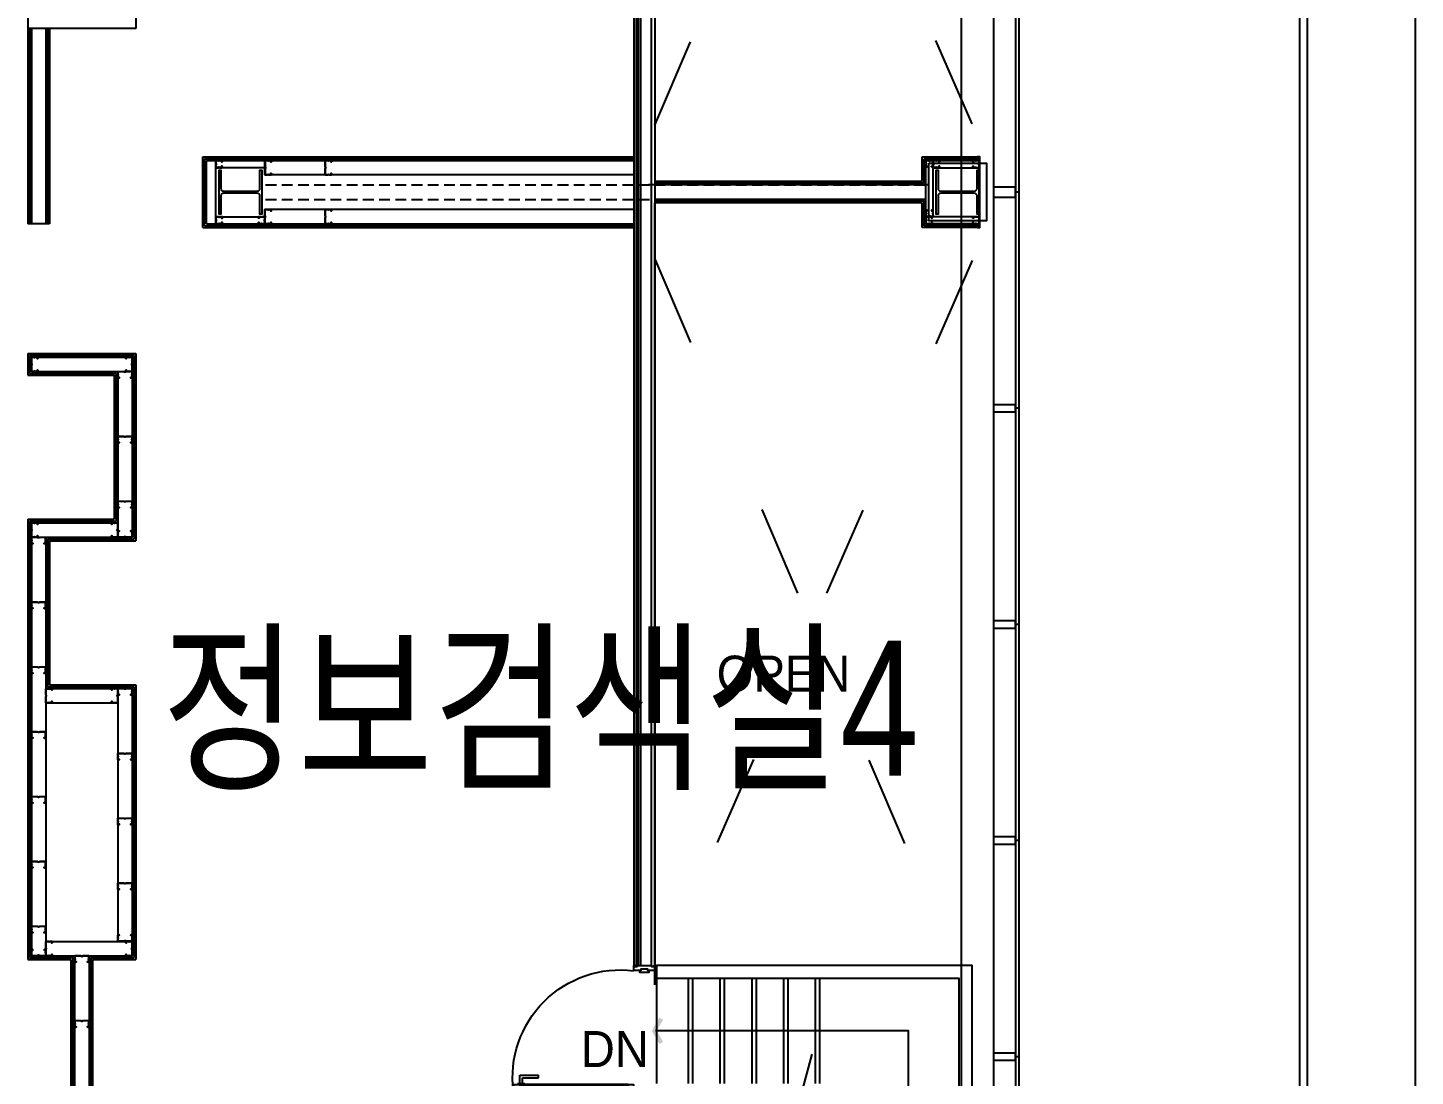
# Model space of a CAD drawing. Header units: metres. Extents: x 630750 to 860239, y 578133 to 726633.
# Drawn here: x 687329 to 696954, y 642474 to 649751 of the extents above; entities that cross this region are included whole.
import ezdxf
from ezdxf.enums import TextEntityAlignment as Align

# ---------------------------------------------------------------- set-up
doc = ezdxf.new("R2010")
doc.units = ezdxf.units.M
doc.header["$LTSCALE"] = 300
for name, pattern in [('HID1', [0.375, 0.25, -0.125]), ('HIDDEN', [2, 1, -1]), ('HIDDEN-1', [1.4, 0.35, -0.7, 0.35]), ('업무시설_xr-base$0$CONTINOUS', [0])]:
    doc.linetypes.add(name, pattern=pattern)
for name, color, linetype in [('A-CEN-1', 1, 'Continuous'), ('A-CON', 2, 'Continuous'), ('A-TXT-S', 3, 'Continuous'), ('A-WAL-DW', 7, 'Continuous'), ('A-WIN', 4, 'Continuous'), ('A-WIN-GLASS', 4, 'Continuous'), ('KUK-DOOR', 4, 'Continuous'), ('KUK-DOOR-FRAME', 4, 'Continuous'), ('KUK-DRYWALL', 4, 'Continuous'), ('KUK-F-LEVEL', 4, 'Continuous'), ('KUK-FUR-FIX', 6, 'Continuous'), ("KUK-st'l pipe", 230, 'Continuous'), ('KUK-WALL-DRYWALL', 4, 'Continuous'), ('KUK-석고보드', 201, 'Continuous'), ('STEL', 3, 'Continuous')]:
    doc.layers.add(name, color=color, linetype=linetype)
doc.styles.add('돋움', font='')
doc.styles.get('돋움').set_extended_font_data('Dotum')

# ---------------------------------------------------------------- blocks, each defined once
blk = doc.blocks.new('A$C742B7414')
at = {"layer": 'KUK-F-LEVEL'}
blk.add_hatch(color=5, dxfattribs=at).paths.add_polyline_path([(10180.3, 2022.9), (10206, 2008.3), (10162, 1931.1), (10206.8, 1854.3), (10181.2, 1839.4), (10127.8, 1930.9)])
at = {"layer": 'KUK-F-LEVEL', "color": 6, "linetype": '업무시설_xr-base$0$CONTINOUS', "ltscale": 1000}
for p, q in [((10163.5, 1566.5), (10163.5, 2296.5)), ((10413.5, 1566.5), (10413.5, 2296.5)), ((10633.5, 1566.5), (10633.5, 2296.5)), ((10853.5, 1566.5), (10853.5, 2296.5)), ((11073.5, 1566.5), (11073.5, 2296.5)), ((11293.5, 1566.5), (11293.5, 2296.5))]:
    blk.add_line(p, q, dxfattribs=at)
at = {"layer": 'KUK-F-LEVEL', "color": 8, "linetype": 'HIDDEN', "ltscale": 300}
for p, q in [((10383.5, 1566.5), (10383.5, 2296.5)), ((10603.5, 1566.5), (10603.5, 2296.5)), ((10823.5, 1566.5), (10823.5, 2296.5)), ((11043.5, 1566.5), (11043.5, 2296.5)), ((11263.5, 1566.5), (11263.5, 2296.5))]:
    blk.add_line(p, q, dxfattribs=at)
at = {"layer": 'KUK-F-LEVEL', "color": 6, "linetype": '업무시설_xr-base$0$CONTINOUS', "ltscale": 1000}
for points in [[(10163.5, 2296.5), (10163.5, 2386.5), (12348.1, 2386.5), (12348.1, 596.7)], [(10163.5, 2296.5), (12258.1, 2296.5), (12258.1, 596.7)]]:
    blk.add_lwpolyline(points, dxfattribs=at)
at = {"layer": 'KUK-F-LEVEL', "color": 5}
blk.add_lwpolyline([(10975, 801.8), (11908.1, 801.8), (11908.1, 1931.1), (10153.5, 1931.1)], dxfattribs=at)
at = {"layer": 'KUK-F-LEVEL', "color": 1, "elevation": 0.8}
blk.add_lwpolyline([(10751.7, 0), (10980.9, 799.4), (10823.9, 862.4), (11171.7, 862.4), (11014.7, 925.4), (11240.9, 1769.7)], dxfattribs=at)
blk = doc.blocks.new('피난도어')
at = {"layer": 'KUK-DOOR', "color": 6}
for p, q in [((1504792, 215576.3, -6432.8), (1504792, 215636.3, -6432.8)), ((1504792, 215636.3, -6432.8), (1504922, 215636.3, -6432.8)), ((1504812, 215576.3, -6432.8), (1504812, 215616.3, -6432.8)), ((1504812, 215616.3, -6432.8), (1504922, 215616.3, -6432.8)), ((1504922, 215616.3, -6432.8), (1504922, 215636.3, -6432.8)), ((1504827.5, 215576.3, -6432.8), (1504776.5, 215576.3, -6432.8)), ((1504776.5, 215576.3, -6432.8), (1504776.5, 215571.3, 0)), ((1504776.5, 215521.3, 0), (1504776.5, 215526.3, 6432.8)), ((1504827.5, 215521.3, 0), (1504776.5, 215521.3, 0)), ((1504792, 215521.3, 0), (1504792, 215461.3, 0)), ((1504812, 215521.3, 0), (1504812, 215481.3, 0)), ((1504827.5, 215571.3, -6432.8), (1504827.5, 215576.3, -6432.8)), ((1504827.5, 215526.3, 0), (1504827.5, 215521.3, 0)), ((1504792, 215461.3, 0), (1504922, 215461.3, 0)), ((1504812, 215481.3, 0), (1504922, 215481.3, 0)), ((1504922, 215481.3, 0), (1504922, 215461.3, 0))]:
    blk.add_line(p, q, dxfattribs=at)
at = {"layer": 'KUK-DOOR', "color": 251}
for p, q in [((1504778.2, 215571.3, -6432.8), (1504778.2, 215576.3, -6432.8)), ((1504778.2, 215526.3, 0), (1504778.2, 215521.3, 0)), ((1504779.8, 215571.3, -6432.8), (1504779.8, 215576.3, -6432.8)), ((1504779.8, 215526.3, 0), (1504779.8, 215521.3, 0)), ((1504782.4, 215571.3, -6432.8), (1504782.4, 215576.3, -6432.8)), ((1504782.4, 215526.3, 0), (1504782.4, 215521.3, 0)), ((1504786.9, 215571.3, -6432.8), (1504786.9, 215576.3, -6432.8)), ((1504786.9, 215526.3, 0), (1504786.9, 215521.3, 0)), ((1504793.1, 215571.3, -6432.8), (1504793.1, 215576.3, -6432.8)), ((1504793.1, 215526.3, 0), (1504793.1, 215521.3, 0)), ((1504810.9, 215571.3, -6432.8), (1504810.9, 215576.3, -6432.8)), ((1504810.9, 215526.3, 0), (1504810.9, 215521.3, 0)), ((1504817.1, 215571.3, -6432.8), (1504817.1, 215576.3, -6432.8)), ((1504817.1, 215526.3, 0), (1504817.1, 215521.3, 0)), ((1504821.6, 215571.3, -6432.8), (1504821.6, 215576.3, -6432.8)), ((1504821.6, 215526.3, 0), (1504821.6, 215521.3, 0)), ((1504824.2, 215571.3, -6432.8), (1504824.2, 215576.3, -6432.8)), ((1504824.2, 215526.3, 0), (1504824.2, 215521.3, 0)), ((1504825.8, 215571.3, -6432.8), (1504825.8, 215576.3, -6432.8)), ((1504825.8, 215526.3, 0), (1504825.8, 215521.3, 0)), ((1504827, 215571.3, -6432.8), (1504827, 215576.3, -6432.8)), ((1504827, 215526.3, 0), (1504827, 215521.3, 0))]:
    blk.add_line(p, q, dxfattribs=at)
at = {"layer": 'KUK-DOOR', "color": 1, "ltscale": 100}
for p, q in [((1504794.5, 215531.3, 0), (1504844.5, 215566.3, 0)), ((1504844.5, 215531.3, 0), (1504894.5, 215566.3, 0)), ((1504894.5, 215531.3, 0), (1504944.5, 215566.3, 0)), ((1505392.5, 215531.3, 0), (1505442.5, 215566.3, 0)), ((1505442.5, 215531.3, 0), (1505492.5, 215566.3, 0)), ((1505492.5, 215531.3, 0), (1505542.5, 215566.3, 0))]:
    blk.add_line(p, q, dxfattribs=at)
at = {"layer": 'KUK-DOOR', "color": 8}
blk.add_line((1504944.5, 215531.3, 0), (1504944.5, 215566.3, 0), dxfattribs=at)
at = {"layer": 'KUK-DOOR', "color": 7, "elevation": 0}
for points in [[(1504757.5, 215571.3), (1504748.5, 215571.3), (1504751, 215526.3), (1504794.5, 215526.3), (1504794.5, 215571.3), (1504757.5, 215571.3)], [(1504794.5, 215571.3), (1505542.5, 215571.3)], [(1505542.5, 215526.3), (1504794.5, 215526.3)], [(1505542.5, 215571.3), (1505542.5, 215526.3), (1505582.5, 215526.3), (1505582.5, 215530.3), (1505582.5, 215530.3), (1505582.5, 215571.3), (1505542.5, 215571.3)]]:
    blk.add_lwpolyline(points, dxfattribs=at)
at = {"layer": 'KUK-DOOR', "color": 1, "ltscale": 100, "elevation": 0}
for points in [[(1504794.5, 215531.3), (1504844.5, 215531.3), (1504844.5, 215566.3), (1504794.5, 215566.3)], [(1504844.5, 215531.3), (1504894.5, 215531.3), (1504894.5, 215566.3), (1504844.5, 215566.3)], [(1504894.5, 215531.3), (1504944.5, 215531.3), (1504944.5, 215566.3), (1504894.5, 215566.3)], [(1504944.5, 215531.3), (1505392.5, 215531.3), (1505392.5, 215566.3), (1504944.5, 215566.3)], [(1505392.5, 215531.3), (1505442.5, 215531.3), (1505442.5, 215566.3), (1505392.5, 215566.3)], [(1505442.5, 215531.3), (1505492.5, 215531.3), (1505492.5, 215566.3), (1505442.5, 215566.3)], [(1505492.5, 215531.3), (1505542.5, 215531.3), (1505542.5, 215566.3), (1505492.5, 215566.3)]]:
    blk.add_lwpolyline(points, close=True, dxfattribs=at)
at = {"layer": 'KUK-DOOR', "color": 1, "elevation": 0}
blk.add_lwpolyline([(1505542.5, 215571.3), (1505542.5, 215531.3)], dxfattribs=at)
at = {"layer": 'KUK-DOOR', "color": 1}
blk.add_arc((1505490.2, 215479, 0), 747.5, 172.9093, 277.09063, dxfattribs=at)

msp = doc.modelspace()

# ---------------------------------------------------------------- linework, layer by layer
at = {"layer": 'A-CEN-1', "linetype": 'Continuous'}
for p, q in [((693804.4, 706258.8), (693804.4, 634531.9)), ((696204.4, 706258.8), (696204.4, 636401.3))]:
    msp.add_line(p, q, dxfattribs=at)
at = {"layer": 'A-CON'}
msp.add_lwpolyline([(693579.2, 648810.4), (693979.3, 648810.4), (693979.3, 648410.3), (693579.2, 648410.3)], close=True, dxfattribs=at)
at = {"layer": 'A-WAL-DW', "color": 251, "linetype": 'HID1'}
for p, q in [((688979.4, 648660.3, 0), (693579.2, 648660.3, 0)), ((688979.4, 648560.3, 0), (693579.2, 648560.3, 0))]:
    msp.add_line(p, q, dxfattribs=at)
at = {"layer": 'A-WIN', "color": 9}
for p, q in [((694028.5, 656110.2, 0), (694028.5, 648645.2, 0)), ((694028.5, 648575.2, 0), (694028.5, 640412.8, 0))]:
    msp.add_line(p, q, dxfattribs=at)
at = {"layer": 'A-WIN', "color": 7, "elevation": 0}
for points in [[(694204.5, 648610.2), (694180.5, 648610.2), (694180.5, 648645.2), (694028.5, 648645.2), (694028.5, 648575.2), (694180.5, 648575.2), (694180.5, 648610.2)], [(694204.5, 647110.2), (694180.5, 647110.2), (694180.5, 647135.2), (694028.5, 647135.2), (694028.5, 647085.2), (694180.5, 647085.2), (694180.5, 647110.2)], [(694204.5, 645610.2), (694180.5, 645610.2), (694180.5, 645635.2), (694028.5, 645635.2), (694028.5, 645585.2), (694180.5, 645585.2), (694180.5, 645610.2)], [(694204.5, 644110.2), (694180.5, 644110.2), (694180.5, 644135.2), (694028.5, 644135.2), (694028.5, 644085.2), (694180.5, 644085.2), (694180.5, 644110.2)], [(694204.5, 642610.2), (694180.5, 642610.2), (694180.5, 642635.2), (694028.5, 642635.2), (694028.5, 642585.2), (694180.5, 642585.2), (694180.5, 642610.2)]]:
    msp.add_lwpolyline(points, dxfattribs=at)
at = {"layer": 'A-WIN-GLASS', "color": 5}
for p, q in [((696954.4, 660025.5), (696954.4, 640066.4)), ((696954.4, 660025.5), (696954.4, 640066.4)), ((696154.4, 640309.2), (696154.4, 659616.1)), ((696154.4, 640309.2), (696154.4, 659616.1))]:
    msp.add_line(p, q, dxfattribs=at)
at = {"layer": 'A-WIN-GLASS'}
for p, q in [((694180.5, 651610.2, 0), (694180.5, 647085.2, 0)), ((694204.5, 651610.2, 0), (694204.5, 642610.2, 0)), ((694180.5, 649360.2, 0), (694180.5, 647860.4, 0)), ((694204.5, 649360.2, 0), (694204.5, 647860.4, 0)), ((694180.5, 647085.2, 0), (694180.5, 640412.8, 0)), ((694204.5, 642610.2, 0), (694204.5, 640430.6, 0))]:
    msp.add_line(p, q, dxfattribs=at)
at = {"layer": 'KUK-DOOR-FRAME', "elevation": 0}
msp.add_lwpolyline([(691681.4, 643209.7), (691681.4, 643209.7), (691681.4, 643209.7), (691681.4, 643209.7), (691681.4, 643209.7), (691681.4, 643233.7), (691681.4, 643239.7), (691677.9, 643239.7), (691671.4, 643239.7), (691671.4, 643234.7), (691658.9, 643234.7), (691658.9, 643239.7), (691554.9, 643239.7), (691554.9, 643234.7), (691542.4, 643234.7), (691542.4, 643239.7), (691532.4, 643239.7), (691532.4, 643233.7), (691532.4, 643233.7), (691532.4, 643209.7), (691585.4, 643209.7), (691585.4, 643219.7), (691628.4, 643219.7), (691628.4, 643209.7), (691681.4, 643209.7)], dxfattribs=at)
at = {"layer": 'KUK-DOOR-FRAME', "extrusion": (1.80681e-09, 2.22405e-18, 1), "elevation": 0}
msp.add_lwpolyline([(691628.4, 643219.7), (691628.4, 643209.7), (691638.4, 643209.7), (691638.4, 643194.7), (691575.4, 643194.7), (691575.4, 643209.7), (691585.4, 643209.7), (691585.4, 643219.7), (691628.4, 643219.7)], dxfattribs=at)
at = {"layer": 'KUK-DRYWALL', "color": 8, "elevation": 0}
for points in [[(688677.4, 648820.2), (688678.4, 648820.2), (688678.4, 648830.2), (688658.4, 648830.2, -1), (688653.4, 648830.2), (688633.4, 648830.2), (688633.4, 648811.7, -0.589997), (688633.4, 648798.7), (688633.4, 648780.2), (688653.4, 648780.2, -1), (688658.4, 648780.2), (688678.4, 648780.2), (688678.4, 648790.2), (688673.4, 648790.2), (688673.4, 648789.2), (688677.4, 648789.2), (688677.4, 648781.2), (688659.2, 648781.2, 0.745356), (688652.5, 648781.2), (688634.4, 648781.2), (688634.4, 648798.2, 0.542783), (688634.4, 648812.3), (688634.4, 648829.2), (688652.5, 648829.2, 0.745356), (688659.2, 648829.2), (688677.4, 648829.2), (688677.4, 648821.2), (688673.4, 648821.2), (688673.4, 648820.2), (688678.4, 648820.2)], [(693569.3, 648786.2), (693569.3, 648785.2), (693559.3, 648785.2), (693559.3, 648805.2, 1), (693559.3, 648810.2), (693559.3, 648830.2), (693577.8, 648830.2, 0.589997), (693590.8, 648830.2), (693609.3, 648830.2), (693609.3, 648810.2, 1), (693609.3, 648805.2), (693609.3, 648785.2), (693599.3, 648785.2), (693599.3, 648790.2), (693600.3, 648790.2), (693600.3, 648786.2), (693608.3, 648786.2), (693608.3, 648804.4, -0.745356), (693608.3, 648811.1), (693608.3, 648829.2), (693591.4, 648829.2, -0.542783), (693577.3, 648829.2), (693560.3, 648829.2), (693560.3, 648811.1, -0.745356), (693560.3, 648804.4), (693560.3, 648786.2), (693568.3, 648786.2), (693568.3, 648790.2), (693569.3, 648790.2), (693569.3, 648785.2)], [(693653.3, 648820.2), (693654.3, 648820.2), (693654.3, 648830.2), (693634.3, 648830.2, -1), (693629.3, 648830.2), (693609.3, 648830.2), (693609.3, 648811.7, -0.589997), (693609.3, 648798.7), (693609.3, 648780.2), (693629.3, 648780.2, -1), (693634.3, 648780.2), (693654.3, 648780.2), (693654.3, 648790.2), (693649.3, 648790.2), (693649.3, 648789.2), (693653.3, 648789.2), (693653.3, 648781.2), (693635.2, 648781.2, 0.745356), (693628.5, 648781.2), (693610.3, 648781.2), (693610.3, 648798.2, 0.542783), (693610.3, 648812.3), (693610.3, 648829.2), (693628.5, 648829.2, 0.745356), (693635.2, 648829.2), (693653.3, 648829.2), (693653.3, 648821.2), (693649.3, 648821.2), (693649.3, 648820.2), (693654.3, 648820.2)], [(693885.3, 648820.2), (693884.3, 648820.2), (693884.3, 648830.2), (693904.3, 648830.2, 1), (693909.3, 648830.2), (693929.3, 648830.2), (693929.3, 648811.7, 0.589997), (693929.3, 648798.7), (693929.3, 648780.2), (693909.3, 648780.2, 1), (693904.3, 648780.2), (693884.3, 648780.2), (693884.3, 648790.2), (693889.3, 648790.2), (693889.3, 648789.2), (693885.3, 648789.2), (693885.3, 648781.2), (693903.5, 648781.2, -0.745356), (693910.2, 648781.2), (693928.3, 648781.2), (693928.3, 648798.2, -0.542783), (693928.3, 648812.3), (693928.3, 648829.2), (693910.2, 648829.2, -0.745356), (693903.5, 648829.2), (693885.3, 648829.2), (693885.3, 648821.2), (693889.3, 648821.2), (693889.3, 648820.2), (693884.3, 648820.2)], [(688678.4, 648430.2), (688679.4, 648430.2), (688679.4, 648440.2), (688659.4, 648440.2, -1), (688654.4, 648440.2), (688634.4, 648440.2), (688634.4, 648421.7, -0.589997), (688634.4, 648408.7), (688634.4, 648390.2), (688654.4, 648390.2, -1), (688659.4, 648390.2), (688679.4, 648390.2), (688679.4, 648400.2), (688674.4, 648400.2), (688674.4, 648399.2), (688678.4, 648399.2), (688678.4, 648391.2), (688660.2, 648391.2, 0.745356), (688653.5, 648391.2), (688635.4, 648391.2), (688635.4, 648408.2, 0.542783), (688635.4, 648422.3), (688635.4, 648439.2), (688653.5, 648439.2, 0.745356), (688660.2, 648439.2), (688678.4, 648439.2), (688678.4, 648431.2), (688674.4, 648431.2), (688674.4, 648430.2), (688679.4, 648430.2)], [(688930.4, 648430.2), (688929.4, 648430.2), (688929.4, 648440.2), (688949.4, 648440.2, 1), (688954.4, 648440.2), (688974.4, 648440.2), (688974.4, 648421.7, 0.589997), (688974.4, 648408.7), (688974.4, 648390.2), (688954.4, 648390.2, 1), (688949.4, 648390.2), (688929.4, 648390.2), (688929.4, 648400.2), (688934.4, 648400.2), (688934.4, 648399.2), (688930.4, 648399.2), (688930.4, 648391.2), (688948.5, 648391.2, -0.745356), (688955.2, 648391.2), (688973.4, 648391.2), (688973.4, 648408.2, -0.542783), (688973.4, 648422.3), (688973.4, 648439.2), (688955.2, 648439.2, -0.745356), (688948.5, 648439.2), (688930.4, 648439.2), (688930.4, 648431.2), (688934.4, 648431.2), (688934.4, 648430.2), (688929.4, 648430.2)], [(693569.3, 648484.2), (693569.3, 648485.2), (693559.3, 648485.2), (693559.3, 648465.2, -1), (693559.3, 648460.2), (693559.3, 648440.2), (693577.8, 648440.2, -0.589997), (693590.8, 648440.2), (693609.3, 648440.2), (693609.3, 648460.2, -1), (693609.3, 648465.2), (693609.3, 648485.2), (693599.3, 648485.2), (693599.3, 648480.2), (693600.3, 648480.2), (693600.3, 648484.2), (693608.3, 648484.2), (693608.3, 648466.1, 0.745356), (693608.3, 648459.4), (693608.3, 648441.2), (693591.4, 648441.2, 0.542783), (693577.3, 648441.2), (693560.3, 648441.2), (693560.3, 648459.4, 0.745356), (693560.3, 648466.1), (693560.3, 648484.2), (693568.3, 648484.2), (693568.3, 648480.2), (693569.3, 648480.2), (693569.3, 648485.2)], [(693603.3, 648430.2), (693604.3, 648430.2), (693604.3, 648440.2), (693584.3, 648440.2, -1), (693579.3, 648440.2), (693559.3, 648440.2), (693559.3, 648421.7, -0.589997), (693559.3, 648408.7), (693559.3, 648390.2), (693579.3, 648390.2, -1), (693584.3, 648390.2), (693604.3, 648390.2), (693604.3, 648400.2), (693599.3, 648400.2), (693599.3, 648399.2), (693603.3, 648399.2), (693603.3, 648391.2), (693585.2, 648391.2, 0.745356), (693578.5, 648391.2), (693560.3, 648391.2), (693560.3, 648408.2, 0.542783), (693560.3, 648422.3), (693560.3, 648439.2), (693578.5, 648439.2, 0.745356), (693585.2, 648439.2), (693603.3, 648439.2), (693603.3, 648431.2), (693599.3, 648431.2), (693599.3, 648430.2), (693604.3, 648430.2)], [(693885.3, 648430.2), (693884.3, 648430.2), (693884.3, 648440.2), (693904.3, 648440.2, 1), (693909.3, 648440.2), (693929.3, 648440.2), (693929.3, 648421.7, 0.589997), (693929.3, 648408.7), (693929.3, 648390.2), (693909.3, 648390.2, 1), (693904.3, 648390.2), (693884.3, 648390.2), (693884.3, 648400.2), (693889.3, 648400.2), (693889.3, 648399.2), (693885.3, 648399.2), (693885.3, 648391.2), (693903.5, 648391.2, -0.745356), (693910.2, 648391.2), (693928.3, 648391.2), (693928.3, 648408.2, -0.542783), (693928.3, 648422.3), (693928.3, 648439.2), (693910.2, 648439.2, -0.745356), (693903.5, 648439.2), (693885.3, 648439.2), (693885.3, 648431.2), (693889.3, 648431.2), (693889.3, 648430.2), (693884.3, 648430.2)], [(687398.4, 647455.2), (687399.4, 647455.2), (687399.4, 647465.2), (687379.4, 647465.2, -1), (687374.4, 647465.2), (687354.4, 647465.2), (687354.4, 647421.7, -0.589997), (687354.4, 647408.7), (687354.4, 647365.2), (687374.4, 647365.2, -1), (687379.4, 647365.2), (687399.4, 647365.2), (687399.4, 647375.2), (687394.4, 647375.2), (687394.4, 647374.2), (687398.4, 647374.2), (687398.4, 647366.2), (687380.2, 647366.2, 0.745356), (687373.5, 647366.2), (687355.4, 647366.2), (687355.4, 647408.2, 0.542783), (687355.4, 647422.3), (687355.4, 647464.2), (687373.5, 647464.2, 0.745356), (687380.2, 647464.2), (687398.4, 647464.2), (687398.4, 647456.2), (687394.4, 647456.2), (687394.4, 647455.2), (687399.4, 647455.2)], [(688010.4, 647455.2), (688009.4, 647455.2), (688009.4, 647465.2), (688029.4, 647465.2, 1), (688034.4, 647465.2), (688054.4, 647465.2), (688054.4, 647421.7, 0.589997), (688054.4, 647408.7), (688054.4, 647365.2), (688034.4, 647365.2, 1), (688029.4, 647365.2), (688009.4, 647365.2), (688009.4, 647375.2), (688014.4, 647375.2), (688014.4, 647374.2), (688010.4, 647374.2), (688010.4, 647366.2), (688028.5, 647366.2, -0.745356), (688035.2, 647366.2), (688053.4, 647366.2), (688053.4, 647408.2, -0.542783), (688053.4, 647422.3), (688053.4, 647464.2), (688035.2, 647464.2, -0.745356), (688028.5, 647464.2), (688010.4, 647464.2), (688010.4, 647456.2), (688014.4, 647456.2), (688014.4, 647455.2), (688009.4, 647455.2)], [(687964.4, 647321.2), (687964.4, 647320.2), (687954.4, 647320.2), (687954.4, 647340.2, 1), (687954.4, 647345.2), (687954.4, 647365.2), (687997.9, 647365.2, 0.589997), (688010.9, 647365.2), (688054.4, 647365.2), (688054.4, 647345.2, 1), (688054.4, 647340.2), (688054.4, 647320.2), (688044.4, 647320.2), (688044.4, 647325.2), (688045.4, 647325.2), (688045.4, 647321.2), (688053.4, 647321.2), (688053.4, 647339.4, -0.745356), (688053.4, 647346.1), (688053.4, 647364.2), (688011.5, 647364.2, -0.542783), (687997.3, 647364.2), (687955.4, 647364.2), (687955.4, 647346.1, -0.745356), (687955.4, 647339.4), (687955.4, 647321.2), (687963.4, 647321.2), (687963.4, 647325.2), (687964.4, 647325.2), (687964.4, 647320.2)], [(687964.4, 646871.2), (687964.4, 646870.2), (687954.4, 646870.2), (687954.4, 646890.2, 1), (687954.4, 646895.2), (687954.4, 646915.2), (687997.9, 646915.2, 0.589997), (688010.9, 646915.2), (688054.4, 646915.2), (688054.4, 646895.2, 1), (688054.4, 646890.2), (688054.4, 646870.2), (688044.4, 646870.2), (688044.4, 646875.2), (688045.4, 646875.2), (688045.4, 646871.2), (688053.4, 646871.2), (688053.4, 646889.4, -0.745356), (688053.4, 646896.1), (688053.4, 646914.2), (688011.5, 646914.2, -0.542783), (687997.3, 646914.2), (687955.4, 646914.2), (687955.4, 646896.1, -0.745356), (687955.4, 646889.4), (687955.4, 646871.2), (687963.4, 646871.2), (687963.4, 646875.2), (687964.4, 646875.2), (687964.4, 646870.2)], [(687964.4, 646421.2), (687964.4, 646420.2), (687954.4, 646420.2), (687954.4, 646440.2, 1), (687954.4, 646445.2), (687954.4, 646465.2), (687997.9, 646465.2, 0.589997), (688010.9, 646465.2), (688054.4, 646465.2), (688054.4, 646445.2, 1), (688054.4, 646440.2), (688054.4, 646420.2), (688044.4, 646420.2), (688044.4, 646425.2), (688045.4, 646425.2), (688045.4, 646421.2), (688053.4, 646421.2), (688053.4, 646439.4, -0.745356), (688053.4, 646446.1), (688053.4, 646464.2), (688011.5, 646464.2, -0.542783), (687997.3, 646464.2), (687955.4, 646464.2), (687955.4, 646446.1, -0.745356), (687955.4, 646439.4), (687955.4, 646421.2), (687963.4, 646421.2), (687963.4, 646425.2), (687964.4, 646425.2), (687964.4, 646420.2)], [(687398.4, 646305.2), (687399.4, 646305.2), (687399.4, 646315.2), (687379.4, 646315.2, -1), (687374.4, 646315.2), (687354.4, 646315.2), (687354.4, 646271.7, -0.589997), (687354.4, 646258.7), (687354.4, 646215.2), (687374.4, 646215.2, -1), (687379.4, 646215.2), (687399.4, 646215.2), (687399.4, 646225.2), (687394.4, 646225.2), (687394.4, 646224.2), (687398.4, 646224.2), (687398.4, 646216.2), (687380.2, 646216.2, 0.745356), (687373.5, 646216.2), (687355.4, 646216.2), (687355.4, 646258.2, 0.542783), (687355.4, 646272.3), (687355.4, 646314.2), (687373.5, 646314.2, 0.745356), (687380.2, 646314.2), (687398.4, 646314.2), (687398.4, 646306.2), (687394.4, 646306.2), (687394.4, 646305.2), (687399.4, 646305.2)], [(687910.4, 646305.2), (687909.4, 646305.2), (687909.4, 646315.2), (687929.4, 646315.2, 1), (687934.4, 646315.2), (687954.4, 646315.2), (687954.4, 646271.7, 0.589997), (687954.4, 646258.7), (687954.4, 646215.2), (687934.4, 646215.2, 1), (687929.4, 646215.2), (687909.4, 646215.2), (687909.4, 646225.2), (687914.4, 646225.2), (687914.4, 646224.2), (687910.4, 646224.2), (687910.4, 646216.2), (687928.5, 646216.2, -0.745356), (687935.2, 646216.2), (687953.4, 646216.2), (687953.4, 646258.2, -0.542783), (687953.4, 646272.3), (687953.4, 646314.2), (687935.2, 646314.2, -0.745356), (687928.5, 646314.2), (687910.4, 646314.2), (687910.4, 646306.2), (687914.4, 646306.2), (687914.4, 646305.2), (687909.4, 646305.2)], [(687964.4, 646259.2), (687964.4, 646260.2), (687954.4, 646260.2), (687954.4, 646240.2, -1), (687954.4, 646235.2), (687954.4, 646215.2), (687997.9, 646215.2, -0.589997), (688010.9, 646215.2), (688054.4, 646215.2), (688054.4, 646235.2, -1), (688054.4, 646240.2), (688054.4, 646260.2), (688044.4, 646260.2), (688044.4, 646255.2), (688045.4, 646255.2), (688045.4, 646259.2), (688053.4, 646259.2), (688053.4, 646241.1, 0.745356), (688053.4, 646234.4), (688053.4, 646216.2), (688011.5, 646216.2, 0.542783), (687997.3, 646216.2), (687955.4, 646216.2), (687955.4, 646234.4, 0.745356), (687955.4, 646241.1), (687955.4, 646259.2), (687963.4, 646259.2), (687963.4, 646255.2), (687964.4, 646255.2), (687964.4, 646260.2)], [(687364.4, 646171.2), (687364.4, 646170.2), (687354.4, 646170.2), (687354.4, 646190.2, 1), (687354.4, 646195.2), (687354.4, 646215.2), (687397.9, 646215.2, 0.589997), (687410.9, 646215.2), (687454.4, 646215.2), (687454.4, 646195.2, 1), (687454.4, 646190.2), (687454.4, 646170.2), (687444.4, 646170.2), (687444.4, 646175.2), (687445.4, 646175.2), (687445.4, 646171.2), (687453.4, 646171.2), (687453.4, 646189.4, -0.745356), (687453.4, 646196.1), (687453.4, 646214.2), (687411.5, 646214.2, -0.542783), (687397.3, 646214.2), (687355.4, 646214.2), (687355.4, 646196.1, -0.745356), (687355.4, 646189.4), (687355.4, 646171.2), (687363.4, 646171.2), (687363.4, 646175.2), (687364.4, 646175.2), (687364.4, 646170.2)], [(687364.4, 645721.2), (687364.4, 645720.2), (687354.4, 645720.2), (687354.4, 645740.2, 1), (687354.4, 645745.2), (687354.4, 645765.2), (687397.9, 645765.2, 0.589997), (687410.9, 645765.2), (687454.4, 645765.2), (687454.4, 645745.2, 1), (687454.4, 645740.2), (687454.4, 645720.2), (687444.4, 645720.2), (687444.4, 645725.2), (687445.4, 645725.2), (687445.4, 645721.2), (687453.4, 645721.2), (687453.4, 645739.4, -0.745356), (687453.4, 645746.1), (687453.4, 645764.2), (687411.5, 645764.2, -0.542783), (687397.3, 645764.2), (687355.4, 645764.2), (687355.4, 645746.1, -0.745356), (687355.4, 645739.4), (687355.4, 645721.2), (687363.4, 645721.2), (687363.4, 645725.2), (687364.4, 645725.2), (687364.4, 645720.2)], [(687364.4, 645271.2), (687364.4, 645270.2), (687354.4, 645270.2), (687354.4, 645290.2, 1), (687354.4, 645295.2), (687354.4, 645315.2), (687397.9, 645315.2, 0.589997), (687410.9, 645315.2), (687454.4, 645315.2), (687454.4, 645295.2, 1), (687454.4, 645290.2), (687454.4, 645270.2), (687444.4, 645270.2), (687444.4, 645275.2), (687445.4, 645275.2), (687445.4, 645271.2), (687453.4, 645271.2), (687453.4, 645289.4, -0.745356), (687453.4, 645296.1), (687453.4, 645314.2), (687411.5, 645314.2, -0.542783), (687397.3, 645314.2), (687355.4, 645314.2), (687355.4, 645296.1, -0.745356), (687355.4, 645289.4), (687355.4, 645271.2), (687363.4, 645271.2), (687363.4, 645275.2), (687364.4, 645275.2), (687364.4, 645270.2)], [(687498.4, 645155.2), (687499.4, 645155.2), (687499.4, 645165.2), (687479.4, 645165.2, -1), (687474.4, 645165.2), (687454.4, 645165.2), (687454.4, 645121.7, -0.589997), (687454.4, 645108.7), (687454.4, 645065.2), (687474.4, 645065.2, -1), (687479.4, 645065.2), (687499.4, 645065.2), (687499.4, 645075.2), (687494.4, 645075.2), (687494.4, 645074.2), (687498.4, 645074.2), (687498.4, 645066.2), (687480.2, 645066.2, 0.745356), (687473.5, 645066.2), (687455.4, 645066.2), (687455.4, 645108.2, 0.542783), (687455.4, 645122.3), (687455.4, 645164.2), (687473.5, 645164.2, 0.745356), (687480.2, 645164.2), (687498.4, 645164.2), (687498.4, 645156.2), (687494.4, 645156.2), (687494.4, 645155.2), (687499.4, 645155.2)], [(687910.4, 645155.2), (687909.4, 645155.2), (687909.4, 645165.2), (687929.4, 645165.2, 1), (687934.4, 645165.2), (687954.4, 645165.2), (687954.4, 645121.7, 0.589997), (687954.4, 645108.7), (687954.4, 645065.2), (687934.4, 645065.2, 1), (687929.4, 645065.2), (687909.4, 645065.2), (687909.4, 645075.2), (687914.4, 645075.2), (687914.4, 645074.2), (687910.4, 645074.2), (687910.4, 645066.2), (687928.5, 645066.2, -0.745356), (687935.2, 645066.2), (687953.4, 645066.2), (687953.4, 645108.2, -0.542783), (687953.4, 645122.3), (687953.4, 645164.2), (687935.2, 645164.2, -0.745356), (687928.5, 645164.2), (687910.4, 645164.2), (687910.4, 645156.2), (687914.4, 645156.2), (687914.4, 645155.2), (687909.4, 645155.2)], [(687964.4, 645121.2), (687964.4, 645120.2), (687954.4, 645120.2), (687954.4, 645140.2, 1), (687954.4, 645145.2), (687954.4, 645165.2), (687997.9, 645165.2, 0.589997), (688010.9, 645165.2), (688054.4, 645165.2), (688054.4, 645145.2, 1), (688054.4, 645140.2), (688054.4, 645120.2), (688044.4, 645120.2), (688044.4, 645125.2), (688045.4, 645125.2), (688045.4, 645121.2), (688053.4, 645121.2), (688053.4, 645139.4, -0.745356), (688053.4, 645146.1), (688053.4, 645164.2), (688011.5, 645164.2, -0.542783), (687997.3, 645164.2), (687955.4, 645164.2), (687955.4, 645146.1, -0.745356), (687955.4, 645139.4), (687955.4, 645121.2), (687963.4, 645121.2), (687963.4, 645125.2), (687964.4, 645125.2), (687964.4, 645120.2)], [(687364.4, 644821.2), (687364.4, 644820.2), (687354.4, 644820.2), (687354.4, 644840.2, 1), (687354.4, 644845.2), (687354.4, 644865.2), (687397.9, 644865.2, 0.589997), (687410.9, 644865.2), (687454.4, 644865.2), (687454.4, 644845.2, 1), (687454.4, 644840.2), (687454.4, 644820.2), (687444.4, 644820.2), (687444.4, 644825.2), (687445.4, 644825.2), (687445.4, 644821.2), (687453.4, 644821.2), (687453.4, 644839.4, -0.745356), (687453.4, 644846.1), (687453.4, 644864.2), (687411.5, 644864.2, -0.542783), (687397.3, 644864.2), (687355.4, 644864.2), (687355.4, 644846.1, -0.745356), (687355.4, 644839.4), (687355.4, 644821.2), (687363.4, 644821.2), (687363.4, 644825.2), (687364.4, 644825.2), (687364.4, 644820.2)], [(687964.4, 644671.2), (687964.4, 644670.2), (687954.4, 644670.2), (687954.4, 644690.2, 1), (687954.4, 644695.2), (687954.4, 644715.2), (687997.9, 644715.2, 0.589997), (688010.9, 644715.2), (688054.4, 644715.2), (688054.4, 644695.2, 1), (688054.4, 644690.2), (688054.4, 644670.2), (688044.4, 644670.2), (688044.4, 644675.2), (688045.4, 644675.2), (688045.4, 644671.2), (688053.4, 644671.2), (688053.4, 644689.4, -0.745356), (688053.4, 644696.1), (688053.4, 644714.2), (688011.5, 644714.2, -0.542783), (687997.3, 644714.2), (687955.4, 644714.2), (687955.4, 644696.1, -0.745356), (687955.4, 644689.4), (687955.4, 644671.2), (687963.4, 644671.2), (687963.4, 644675.2), (687964.4, 644675.2), (687964.4, 644670.2)], [(687364.4, 644371.2), (687364.4, 644370.2), (687354.4, 644370.2), (687354.4, 644390.2, 1), (687354.4, 644395.2), (687354.4, 644415.2), (687397.9, 644415.2, 0.589997), (687410.9, 644415.2), (687454.4, 644415.2), (687454.4, 644395.2, 1), (687454.4, 644390.2), (687454.4, 644370.2), (687444.4, 644370.2), (687444.4, 644375.2), (687445.4, 644375.2), (687445.4, 644371.2), (687453.4, 644371.2), (687453.4, 644389.4, -0.745356), (687453.4, 644396.1), (687453.4, 644414.2), (687411.5, 644414.2, -0.542783), (687397.3, 644414.2), (687355.4, 644414.2), (687355.4, 644396.1, -0.745356), (687355.4, 644389.4), (687355.4, 644371.2), (687363.4, 644371.2), (687363.4, 644375.2), (687364.4, 644375.2), (687364.4, 644370.2)], [(687964.4, 644221.2), (687964.4, 644220.2), (687954.4, 644220.2), (687954.4, 644240.2, 1), (687954.4, 644245.2), (687954.4, 644265.2), (687997.9, 644265.2, 0.589997), (688010.9, 644265.2), (688054.4, 644265.2), (688054.4, 644245.2, 1), (688054.4, 644240.2), (688054.4, 644220.2), (688044.4, 644220.2), (688044.4, 644225.2), (688045.4, 644225.2), (688045.4, 644221.2), (688053.4, 644221.2), (688053.4, 644239.4, -0.745356), (688053.4, 644246.1), (688053.4, 644264.2), (688011.5, 644264.2, -0.542783), (687997.3, 644264.2), (687955.4, 644264.2), (687955.4, 644246.1, -0.745356), (687955.4, 644239.4), (687955.4, 644221.2), (687963.4, 644221.2), (687963.4, 644225.2), (687964.4, 644225.2), (687964.4, 644220.2)], [(687364.4, 643921.2), (687364.4, 643920.2), (687354.4, 643920.2), (687354.4, 643940.2, 1), (687354.4, 643945.2), (687354.4, 643965.2), (687397.9, 643965.2, 0.589997), (687410.9, 643965.2), (687454.4, 643965.2), (687454.4, 643945.2, 1), (687454.4, 643940.2), (687454.4, 643920.2), (687444.4, 643920.2), (687444.4, 643925.2), (687445.4, 643925.2), (687445.4, 643921.2), (687453.4, 643921.2), (687453.4, 643939.4, -0.745356), (687453.4, 643946.1), (687453.4, 643964.2), (687411.5, 643964.2, -0.542783), (687397.3, 643964.2), (687355.4, 643964.2), (687355.4, 643946.1, -0.745356), (687355.4, 643939.4), (687355.4, 643921.2), (687363.4, 643921.2), (687363.4, 643925.2), (687364.4, 643925.2), (687364.4, 643920.2)], [(687964.4, 643771.2), (687964.4, 643770.2), (687954.4, 643770.2), (687954.4, 643790.2, 1), (687954.4, 643795.2), (687954.4, 643815.2), (687997.9, 643815.2, 0.589997), (688010.9, 643815.2), (688054.4, 643815.2), (688054.4, 643795.2, 1), (688054.4, 643790.2), (688054.4, 643770.2), (688044.4, 643770.2), (688044.4, 643775.2), (688045.4, 643775.2), (688045.4, 643771.2), (688053.4, 643771.2), (688053.4, 643789.4, -0.745356), (688053.4, 643796.1), (688053.4, 643814.2), (688011.5, 643814.2, -0.542783), (687997.3, 643814.2), (687955.4, 643814.2), (687955.4, 643796.1, -0.745356), (687955.4, 643789.4), (687955.4, 643771.2), (687963.4, 643771.2), (687963.4, 643775.2), (687964.4, 643775.2), (687964.4, 643770.2)], [(687364.4, 643471.2), (687364.4, 643470.2), (687354.4, 643470.2), (687354.4, 643490.2, 1), (687354.4, 643495.2), (687354.4, 643515.2), (687397.9, 643515.2, 0.589997), (687410.9, 643515.2), (687454.4, 643515.2), (687454.4, 643495.2, 1), (687454.4, 643490.2), (687454.4, 643470.2), (687444.4, 643470.2), (687444.4, 643475.2), (687445.4, 643475.2), (687445.4, 643471.2), (687453.4, 643471.2), (687453.4, 643489.4, -0.745356), (687453.4, 643496.1), (687453.4, 643514.2), (687411.5, 643514.2, -0.542783), (687397.3, 643514.2), (687355.4, 643514.2), (687355.4, 643496.1, -0.745356), (687355.4, 643489.4), (687355.4, 643471.2), (687363.4, 643471.2), (687363.4, 643475.2), (687364.4, 643475.2), (687364.4, 643470.2)], [(687964.4, 643454.2), (687964.4, 643455.2), (687954.4, 643455.2), (687954.4, 643435.2, -1), (687954.4, 643430.2), (687954.4, 643410.2), (687997.9, 643410.2, -0.589997), (688010.9, 643410.2), (688054.4, 643410.2), (688054.4, 643430.2, -1), (688054.4, 643435.2), (688054.4, 643455.2), (688044.4, 643455.2), (688044.4, 643450.2), (688045.4, 643450.2), (688045.4, 643454.2), (688053.4, 643454.2), (688053.4, 643436.1, 0.745356), (688053.4, 643429.4), (688053.4, 643411.2), (688011.5, 643411.2, 0.542783), (687997.3, 643411.2), (687955.4, 643411.2), (687955.4, 643429.4, 0.745356), (687955.4, 643436.1), (687955.4, 643454.2), (687963.4, 643454.2), (687963.4, 643450.2), (687964.4, 643450.2), (687964.4, 643455.2)], [(687364.4, 643354.2), (687364.4, 643355.2), (687354.4, 643355.2), (687354.4, 643335.2, -1), (687354.4, 643330.2), (687354.4, 643310.2), (687397.9, 643310.2, -0.589997), (687410.9, 643310.2), (687454.4, 643310.2), (687454.4, 643330.2, -1), (687454.4, 643335.2), (687454.4, 643355.2), (687444.4, 643355.2), (687444.4, 643350.2), (687445.4, 643350.2), (687445.4, 643354.2), (687453.4, 643354.2), (687453.4, 643336.1, 0.745356), (687453.4, 643329.4), (687453.4, 643311.2), (687411.5, 643311.2, 0.542783), (687397.3, 643311.2), (687355.4, 643311.2), (687355.4, 643329.4, 0.745356), (687355.4, 643336.1), (687355.4, 643354.2), (687363.4, 643354.2), (687363.4, 643350.2), (687364.4, 643350.2), (687364.4, 643355.2)], [(687498.4, 643400.2), (687499.4, 643400.2), (687499.4, 643410.2), (687479.4, 643410.2, -1), (687474.4, 643410.2), (687454.4, 643410.2), (687454.4, 643366.7, -0.589997), (687454.4, 643353.7), (687454.4, 643310.2), (687474.4, 643310.2, -1), (687479.4, 643310.2), (687499.4, 643310.2), (687499.4, 643320.2), (687494.4, 643320.2), (687494.4, 643319.2), (687498.4, 643319.2), (687498.4, 643311.2), (687480.2, 643311.2, 0.745356), (687473.5, 643311.2), (687455.4, 643311.2), (687455.4, 643353.2, 0.542783), (687455.4, 643367.3), (687455.4, 643409.2), (687473.5, 643409.2, 0.745356), (687480.2, 643409.2), (687498.4, 643409.2), (687498.4, 643401.2), (687494.4, 643401.2), (687494.4, 643400.2), (687499.4, 643400.2)], [(688010.4, 643400.2), (688009.4, 643400.2), (688009.4, 643410.2), (688029.4, 643410.2, 1), (688034.4, 643410.2), (688054.4, 643410.2), (688054.4, 643366.7, 0.589997), (688054.4, 643353.7), (688054.4, 643310.2), (688034.4, 643310.2, 1), (688029.4, 643310.2), (688009.4, 643310.2), (688009.4, 643320.2), (688014.4, 643320.2), (688014.4, 643319.2), (688010.4, 643319.2), (688010.4, 643311.2), (688028.5, 643311.2, -0.745356), (688035.2, 643311.2), (688053.4, 643311.2), (688053.4, 643353.2, -0.542783), (688053.4, 643367.3), (688053.4, 643409.2), (688035.2, 643409.2, -0.745356), (688028.5, 643409.2), (688010.4, 643409.2), (688010.4, 643401.2), (688014.4, 643401.2), (688014.4, 643400.2), (688009.4, 643400.2)], [(687664.4, 643266.2), (687664.4, 643265.2), (687654.4, 643265.2), (687654.4, 643285.2, 1), (687654.4, 643290.2), (687654.4, 643310.2), (687697.9, 643310.2, 0.589997), (687710.9, 643310.2), (687754.4, 643310.2), (687754.4, 643290.2, 1), (687754.4, 643285.2), (687754.4, 643265.2), (687744.4, 643265.2), (687744.4, 643270.2), (687745.4, 643270.2), (687745.4, 643266.2), (687753.4, 643266.2), (687753.4, 643284.4, -0.745356), (687753.4, 643291.1), (687753.4, 643309.2), (687711.5, 643309.2, -0.542783), (687697.3, 643309.2), (687655.4, 643309.2), (687655.4, 643291.1, -0.745356), (687655.4, 643284.4), (687655.4, 643266.2), (687663.4, 643266.2), (687663.4, 643270.2), (687664.4, 643270.2), (687664.4, 643265.2)], [(687664.4, 642816.2), (687664.4, 642815.2), (687654.4, 642815.2), (687654.4, 642835.2, 1), (687654.4, 642840.2), (687654.4, 642860.2), (687697.9, 642860.2, 0.589997), (687710.9, 642860.2), (687754.4, 642860.2), (687754.4, 642840.2, 1), (687754.4, 642835.2), (687754.4, 642815.2), (687744.4, 642815.2), (687744.4, 642820.2), (687745.4, 642820.2), (687745.4, 642816.2), (687753.4, 642816.2), (687753.4, 642834.4, -0.745356), (687753.4, 642841.1), (687753.4, 642859.2), (687711.5, 642859.2, -0.542783), (687697.3, 642859.2), (687655.4, 642859.2), (687655.4, 642841.1, -0.745356), (687655.4, 642834.4), (687655.4, 642816.2), (687663.4, 642816.2), (687663.4, 642820.2), (687664.4, 642820.2), (687664.4, 642815.2)]]:
    msp.add_lwpolyline(points, format="xyb", dxfattribs=at)
at = {"layer": 'KUK-DRYWALL', "color": 8, "extrusion": (0, 0, -1), "elevation": 0}
for points in [[(-689018.4, 648740.2), (-689019.4, 648740.2), (-689019.4, 648730.2), (-688999.4, 648730.2, -1), (-688994.4, 648730.2), (-688974.4, 648730.2), (-688974.4, 648773.7, -0.589997), (-688974.4, 648786.7), (-688974.4, 648830.2), (-688994.4, 648830.2, -1), (-688999.4, 648830.2), (-689019.4, 648830.2), (-689019.4, 648820.2), (-689014.4, 648820.2), (-689014.4, 648821.2), (-689018.4, 648821.2), (-689018.4, 648829.2), (-689000.2, 648829.2, 0.745356), (-688993.5, 648829.2), (-688975.4, 648829.2), (-688975.4, 648787.3, 0.542783), (-688975.4, 648773.2), (-688975.4, 648731.2), (-688993.5, 648731.2, 0.745356), (-689000.2, 648731.2), (-689018.4, 648731.2), (-689018.4, 648739.2), (-689014.4, 648739.2), (-689014.4, 648740.2), (-689019.4, 648740.2)], [(-689435.9, 648740.2), (-689436.9, 648740.2), (-689436.9, 648730.2), (-689416.9, 648730.2, -1), (-689411.9, 648730.2), (-689391.9, 648730.2), (-689391.9, 648773.7, -0.589997), (-689391.9, 648786.7), (-689391.9, 648830.2), (-689411.9, 648830.2, -1), (-689416.9, 648830.2), (-689436.9, 648830.2), (-689436.9, 648820.2), (-689431.9, 648820.2), (-689431.9, 648821.2), (-689435.9, 648821.2), (-689435.9, 648829.2), (-689417.7, 648829.2, 0.745356), (-689411, 648829.2), (-689392.9, 648829.2), (-689392.9, 648787.3, 0.542783), (-689392.9, 648773.2), (-689392.9, 648731.2), (-689411, 648731.2, 0.745356), (-689417.7, 648731.2), (-689435.9, 648731.2), (-689435.9, 648739.2), (-689431.9, 648739.2), (-689431.9, 648740.2), (-689436.9, 648740.2)], [(-689018.4, 648480.2), (-689019.4, 648480.2), (-689019.4, 648490.2), (-688999.4, 648490.2, 1), (-688994.4, 648490.2), (-688974.4, 648490.2), (-688974.4, 648446.7, 0.589997), (-688974.4, 648433.7), (-688974.4, 648390.2), (-688994.4, 648390.2, 1), (-688999.4, 648390.2), (-689019.4, 648390.2), (-689019.4, 648400.2), (-689014.4, 648400.2), (-689014.4, 648399.2), (-689018.4, 648399.2), (-689018.4, 648391.2), (-689000.2, 648391.2, -0.745356), (-688993.5, 648391.2), (-688975.4, 648391.2), (-688975.4, 648433.2, -0.542783), (-688975.4, 648447.3), (-688975.4, 648489.2), (-688993.5, 648489.2, -0.745356), (-689000.2, 648489.2), (-689018.4, 648489.2), (-689018.4, 648481.2), (-689014.4, 648481.2), (-689014.4, 648480.2), (-689019.4, 648480.2)], [(-689435.9, 648480.2), (-689436.9, 648480.2), (-689436.9, 648490.2), (-689416.9, 648490.2, 1), (-689411.9, 648490.2), (-689391.9, 648490.2), (-689391.9, 648446.7, 0.589997), (-689391.9, 648433.7), (-689391.9, 648390.2), (-689411.9, 648390.2, 1), (-689416.9, 648390.2), (-689436.9, 648390.2), (-689436.9, 648400.2), (-689431.9, 648400.2), (-689431.9, 648399.2), (-689435.9, 648399.2), (-689435.9, 648391.2), (-689417.7, 648391.2, -0.745356), (-689411, 648391.2), (-689392.9, 648391.2), (-689392.9, 648433.2, -0.542783), (-689392.9, 648447.3), (-689392.9, 648489.2), (-689411, 648489.2, -0.745356), (-689417.7, 648489.2), (-689435.9, 648489.2), (-689435.9, 648481.2), (-689431.9, 648481.2), (-689431.9, 648480.2), (-689436.9, 648480.2)]]:
    msp.add_lwpolyline(points, format="xyb", dxfattribs=at)
at = {"layer": 'KUK-F-LEVEL', "color": 8, "linetype": 'HIDDEN-1', "ltscale": 6}
for p, q in [((693880.5, 649085.2, 0), (691679.3, 654110.1, 0)), ((691679.4, 649075.2, 0), (693830.3, 654112.7, 0)), ((693880.5, 648135.2, 0), (691679.3, 643110.3, 0)), ((691679.4, 648145.2, 0), (693830.3, 643107.8, 0))]:
    msp.add_line(p, q, dxfattribs=at)
at = {"layer": 'KUK-F-LEVEL', "color": 7}
msp.add_line((691679.4, 648535.3, 0), (691679.4, 643107.8, 0), dxfattribs=at)
at = {"layer": 'KUK-F-LEVEL', "color": 8, "linetype": '업무시설_xr-base$0$CONTINOUS'}
msp.add_line((691679.4, 643107.8, 0), (691679.4, 648535.2, 0), dxfattribs=at)
at = {"layer": 'KUK-FUR-FIX', "color": 5}
for p, q in [((691679.4, 649075.2, 0), (691679.4, 648685.3, 0)), ((691679.4, 648145.2, 0), (691679.4, 648535.2, 0))]:
    msp.add_line(p, q, dxfattribs=at)
at = {"layer": "KUK-st'l pipe", "elevation": 0}
msp.add_lwpolyline([(693890.9, 648377.7), (693890.9, 648379.3), (693922.5, 648379.3), (693922.5, 648364.8), (693929.3, 648364.8), (693929.3, 648855.6), (693922.5, 648855.6), (693922.5, 648841.1), (693890.9, 648841.1), (693890.9, 648842.7), (693920.9, 648842.7), (693920.9, 648857.2), (693930.9, 648857.2), (693930.9, 648363.2), (693920.9, 648363.2), (693920.9, 648377.7), (693890.9, 648377.7)], dxfattribs=at)
at = {"layer": 'KUK-WALL-DRYWALL', "linetype": '업무시설_xr-base$0$CONTINOUS'}
for p, q in [((687354.4, 649745.2, 0), (687354.4, 648390.2, 0)), ((687454.4, 649745.2, 0), (687454.4, 648390.2, 0)), ((688568.4, 648830.2, 0), (691534.4, 648830.2, 0)), ((688568.4, 648390.2, 0), (688568.4, 648830.2, 0)), ((688633.4, 648390.2, 0), (688633.4, 648830.2, 0)), ((693559.3, 648830.2, 0), (693929.3, 648830.2, 0)), ((693559.3, 648390.2, 0), (693559.3, 648830.2, 0)), ((693609.3, 648440.2, 0), (693609.3, 648830.2, 0)), ((688633.4, 648730.2, 0), (688634.4, 648730.2, 0)), ((688974.4, 648780.2, 0), (688634.4, 648780.2, 0)), ((691534.4, 648730.2, 0), (688974.4, 648730.2, 0)), ((693609.3, 648780.2, 0), (693929.3, 648780.2, 0)), ((693559.3, 648660.3, 0), (691679.4, 648660.3, 0)), ((693559.3, 648560.3, 0), (691679.4, 648560.3, 0)), ((688633.4, 648440.2, 0), (688974.4, 648440.2, 0)), ((688974.4, 648390.2, 0), (688974.4, 648490.2, 0)), ((691534.4, 648490.2, 0), (688974.4, 648490.2, 0)), ((693929.3, 648440.2, 0), (693559.3, 648440.2, 0)), ((688568.4, 648390.2, 0), (691534.4, 648390.2, 0)), ((693929.3, 648390.2, 0), (693559.3, 648390.2, 0)), ((687354.4, 647465.2, 0), (687354.4, 647365.2, 0)), ((687354.4, 647465.2, 0), (688054.4, 647465.2, 0)), ((688054.4, 647465.2, 0), (688054.4, 646215.2, 0)), ((687354.4, 647365.2, 0), (688054.4, 647365.2, 0)), ((687954.4, 647365.2, 0), (687954.4, 646215.2, 0)), ((687354.4, 646315.2, 0), (687354.4, 643310.2, 0)), ((687354.4, 646315.2, 0), (687954.4, 646315.2, 0)), ((687354.4, 646215.2, 0), (688054.4, 646215.2, 0)), ((687454.4, 646215.2, 0), (687454.4, 643310.2, 0)), ((687454.4, 645165.2, 0), (688054.4, 645165.2, 0)), ((687954.4, 645165.2, 0), (687954.4, 643410.2, 0)), ((688054.4, 645165.2, 0), (688054.4, 643310.2, 0)), ((687454.4, 645065.2, 0), (687954.4, 645065.2, 0)), ((687454.4, 643410.2, 0), (688054.4, 643410.2, 0)), ((687354.4, 643310.2, 0), (688054.4, 643310.2, 0)), ((687654.4, 643310.2, 0), (687654.4, 640890.2, 0)), ((687754.4, 643310.2, 0), (687754.4, 640890.2, 0))]:
    msp.add_line(p, q, dxfattribs=at)
at = {"layer": 'KUK-WALL-DRYWALL'}
msp.add_line((693579.2, 648660.3), (691634.4, 648660.3, 0), dxfattribs=at)
at = {"layer": 'KUK-WALL-DRYWALL', "linetype": '업무시설_xr-base$0$CONTINOUS', "elevation": 0}
for points in [[(691579.4, 654255.7), (691579.4, 643239.7)], [(691654.4, 654255.7), (691654.4, 643239.7)]]:
    msp.add_lwpolyline(points, dxfattribs=at)
at = {"layer": 'KUK-석고보드', "ltscale": 10}
for p, q in [((688079.4, 651045.2, 0), (688079.4, 649745.2, 0)), ((687329.4, 649895.2, 0), (687329.4, 649745.2, 0)), ((688079.4, 649745.2, 0), (687329.4, 649745.2, 0)), ((688543.4, 648855.2, 0), (691534.4, 648855.2, 0)), ((688543.4, 648365.2, 0), (688543.4, 648855.2, 0)), ((688555.9, 648842.7, 0), (691534.4, 648842.7, 0)), ((688555.9, 648377.7, 0), (688555.9, 648842.7, 0)), ((693534.3, 648855.2, 0), (693920.9, 648855.2, 0)), ((693534.3, 648685.3, 0), (693534.3, 648855.2, 0)), ((693546.8, 648842.7, 0), (693929.3, 648842.7, 0)), ((693546.8, 648672.8, 0), (693546.8, 648842.7, 0)), ((693534.3, 648685.3, 0), (691679.4, 648685.3, 0)), ((693546.8, 648672.8, 0), (691679.4, 648672.8, 0)), ((693546.8, 648547.8, 0), (691679.4, 648547.8, 0)), ((693534.3, 648535.3, 0), (691679.4, 648535.3, 0)), ((693534.3, 648365.2, 0), (693534.3, 648535.3, 0)), ((693546.8, 648377.7, 0), (693546.8, 648547.8, 0)), ((688543.4, 648365.2, 0), (691534.4, 648365.2, 0)), ((688555.9, 648377.7, 0), (691534.4, 648377.7, 0)), ((693920.9, 648365.2, 0), (693534.3, 648365.2, 0)), ((693929.3, 648377.7, 0), (693546.8, 648377.7, 0)), ((687329.4, 647490.2, 0), (687329.4, 647340.2, 0)), ((687329.4, 647490.2, 0), (688079.4, 647490.2, 0)), ((687341.9, 647477.7, 0), (687341.9, 647352.7, 0)), ((687341.9, 647477.7, 0), (688066.9, 647477.7, 0)), ((688066.9, 647477.7, 0), (688066.9, 646202.7, 0)), ((688079.4, 647490.2, 0), (688079.4, 646190.2, 0)), ((687329.4, 647340.2, 0), (687929.4, 647340.2, 0)), ((687341.9, 647352.7, 0), (687941.9, 647352.7, 0)), ((687929.4, 647340.2, 0), (687929.4, 646340.2, 0)), ((687941.9, 647352.7, 0), (687941.9, 646327.7, 0)), ((687329.4, 646340.2, 0), (687329.4, 643285.2, 0)), ((687329.4, 646340.2, 0), (687929.4, 646340.2, 0)), ((687341.9, 646327.7, 0), (687341.9, 643297.7, 0)), ((687341.9, 646327.7, 0), (687941.9, 646327.7, 0)), ((687466.9, 646202.7, 0), (687466.9, 645177.7, 0)), ((687466.9, 646202.7, 0), (688066.9, 646202.7, 0)), ((687479.4, 646190.2, 0), (687479.4, 645190.2, 0)), ((687479.4, 646190.2, 0), (688079.4, 646190.2, 0)), ((687466.9, 645177.7, 0), (688066.9, 645177.7, 0)), ((687479.4, 645190.2, 0), (688079.4, 645190.2, 0)), ((688066.9, 645177.7, 0), (688066.9, 643297.7, 0)), ((688079.4, 645190.2, 0), (688079.4, 643285.2, 0)), ((687329.4, 643285.2, 0), (687629.4, 643285.2, 0)), ((687341.9, 643297.7, 0), (687641.9, 643297.7, 0)), ((687629.4, 643285.2, 0), (687629.4, 640865.2, 0)), ((687641.9, 643297.7, 0), (687641.9, 640877.7, 0)), ((687766.9, 643297.7, 0), (687766.9, 640877.7, 0)), ((687766.9, 643297.7, 0), (688066.9, 643297.7, 0)), ((687779.4, 643285.2, 0), (687779.4, 640865.2, 0)), ((687779.4, 643285.2, 0), (688079.4, 643285.2, 0))]:
    msp.add_line(p, q, dxfattribs=at)
at = {"layer": 'KUK-석고보드', "color": 117, "ltscale": 10}
for p, q in [((687329.4, 649745.2, 0), (687329.4, 648390.2, 0)), ((687341.9, 649745.2, 0), (687341.9, 648390.2, 0)), ((687466.9, 649745.2, 0), (687466.9, 648390.2, 0)), ((687479.4, 649745.2, 0), (687479.4, 648390.2, 0)), ((687479.4, 648390.2, 0), (687329.4, 648390.2, 0))]:
    msp.add_line(p, q, dxfattribs=at)
at = {"layer": 'KUK-석고보드', "ltscale": 10, "elevation": 0}
for points in [[(691534.4, 654255.7), (691534.4, 643239.7)], [(691549.4, 654255.7), (691549.4, 643239.7)], [(691564.4, 654255.7), (691564.4, 643239.7)], [(691679.4, 654255.7), (691679.4, 643239.7)]]:
    msp.add_lwpolyline(points, dxfattribs=at)
at = {"layer": 'STEL', "elevation": 0}
msp.add_lwpolyline([(688937.6, 648634.8, -0.414214), (688918.4, 648615.6), (688690.4, 648615.6, -0.414214), (688671.2, 648634.8), (688671.2, 648760.2), (688654.4, 648760.2), (688654.4, 648460.2), (688671.2, 648460.2), (688671.2, 648585.6, -0.414214), (688690.4, 648604.8), (688918.4, 648604.8, -0.414214), (688937.6, 648585.6), (688937.6, 648460.2), (688954.4, 648460.2), (688954.4, 648760.2), (688937.6, 648760.2)], format="xyb", close=True, dxfattribs=at)
at = {"layer": 'STEL'}
msp.add_lwpolyline([(693912.5, 648634.8, -0.414214), (693893.3, 648615.6), (693665.3, 648615.6, -0.414214), (693646.1, 648634.8), (693646.1, 648760.2), (693629.3, 648760.2), (693629.3, 648460.2), (693646.1, 648460.2), (693646.1, 648585.6, -0.414214), (693665.3, 648604.8), (693893.3, 648604.8, -0.414214), (693912.5, 648585.6), (693912.5, 648460.2), (693929.3, 648460.2), (693929.3, 648760.2), (693912.5, 648760.2)], format="xyb", close=True, dxfattribs=at)

# ---------------------------------------------------------------- block references
at = {"layer": 'KUK-DOOR', "color": 11, "linetype": 'ByBlock', "xscale": -1, "rotation": 180}
msp.add_blockref('피난도어', (-814050.1, 857943.9, 0), dxfattribs=at)
at = {"layer": 'KUK-F-LEVEL', "color": 133, "linetype": 'ByBlock'}
msp.add_blockref('A$C742B7414', (681530.3, 640858.1, 0), dxfattribs=at)

# ---------------------------------------------------------------- texts
at = {"layer": 'A-TXT-S', "color": 3, "style": '돋움', "width": 0.8}
msp.add_text('정보검색실4', height=937.5, rotation=0.00001, dxfattribs=at).set_placement((688259.5, 644560.7, 0))
at = {"layer": 'KUK-F-LEVEL', "color": 3, "style": '돋움'}
msp.add_text('OPEN', height=250, rotation=360, dxfattribs=at).set_placement((692108.5, 645143.4, 0))
msp.add_text('DN', height=250, rotation=360, dxfattribs=at).set_placement((691401.8, 642538.4, 0), align=Align.CENTER)

doc.saveas('drawing.dxf')
